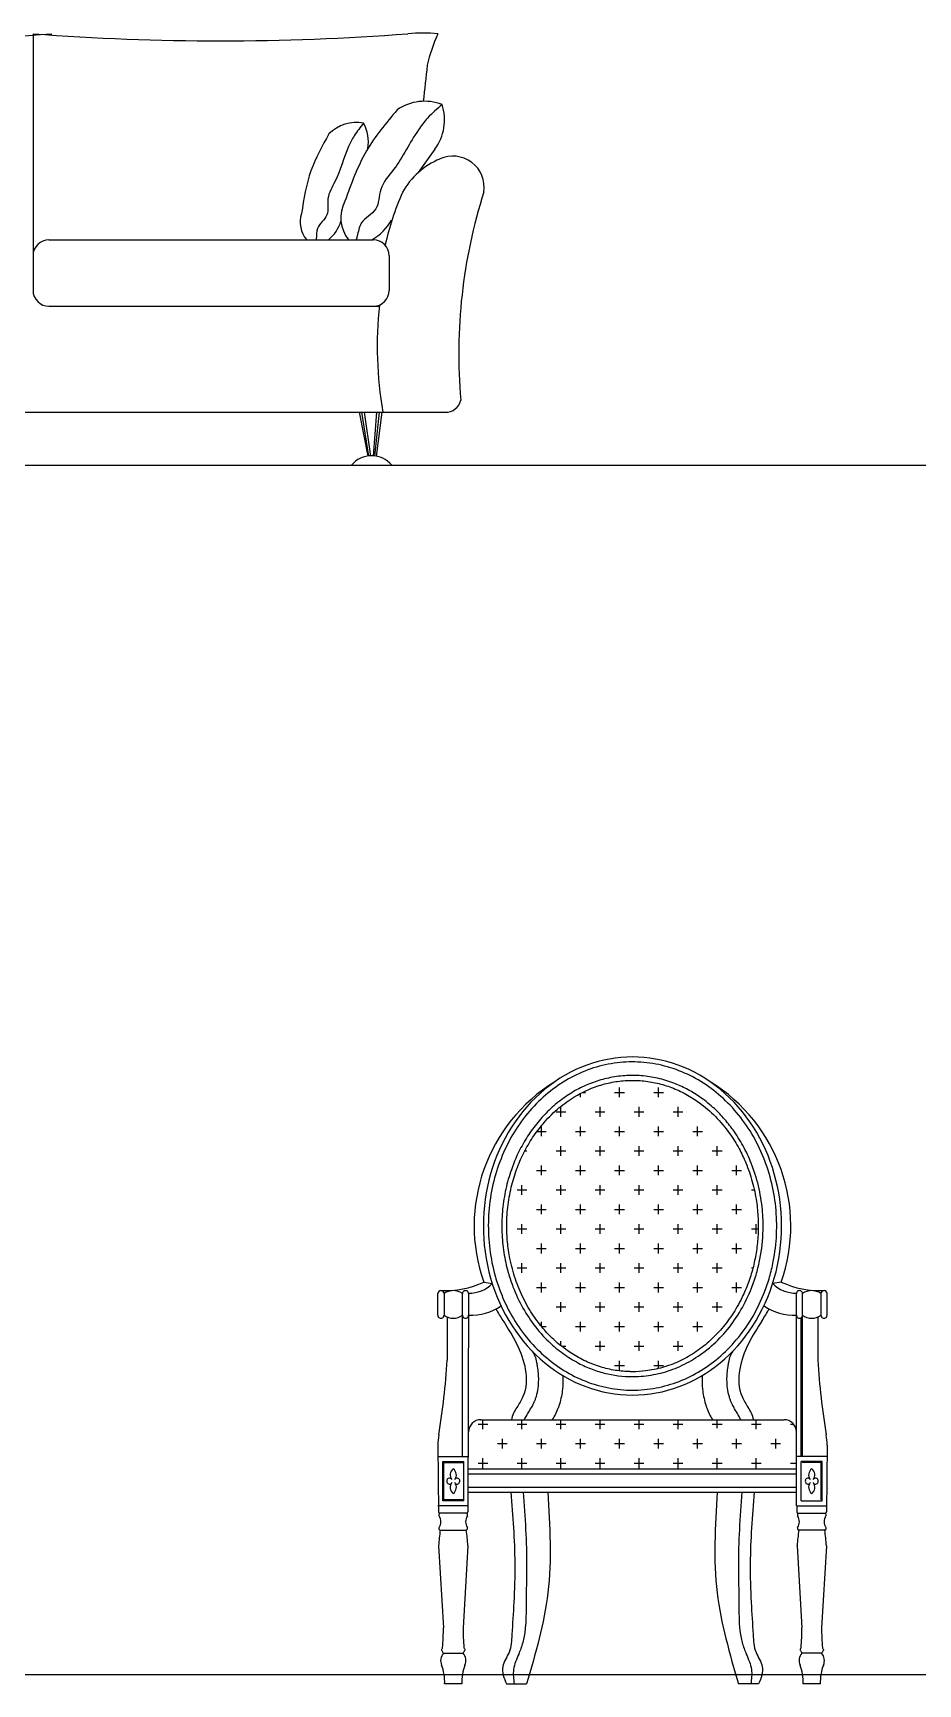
# Model space of a CAD drawing. Header units: inches. Extents: x 6 to 48.5, y 12.5 to 37.3.
# Drawn here: x 19.884 to 21.323, y 25.232 to 27.918 of the extents above; entities that cross this region are included whole.
import ezdxf

# ---------------------------------------------------------------- set-up
doc = ezdxf.new("R2010")
doc.units = ezdxf.units.IN
doc.header["$MEASUREMENT"] = 0
doc.layers.add('02', color=2, linetype='Continuous')
doc.layers.add('1', color=1, linetype='Continuous')

msp = doc.modelspace()

# ---------------------------------------------------------------- linework, layer by layer
at = {"layer": '02'}
for p, q in [((19.8835, 27.9166), (19.8835, 27.4991)), ((20.537, 27.7287), (20.5101, 27.6909)), ((19.9094, 27.5813), (20.4369, 27.5813)), ((20.4628, 27.5554), (20.4628, 27.4991)), ((19.9094, 27.4732), (20.4468, 27.4732)), ((18.6338, 27.3008), (20.5541, 27.3008)), ((20.4138, 27.3008), (20.4278, 27.2291)), ((20.4176, 27.3008), (20.4292, 27.2293)), ((20.422, 27.3008), (20.4321, 27.2296)), ((20.4422, 27.3008), (20.4368, 27.2296)), ((20.4463, 27.3008), (20.4388, 27.2294)), ((20.4506, 27.3008), (20.4416, 27.2289)), ((20.7738, 26.1865), (20.7738, 26.1926)), ((20.7773, 26.1944), (20.7818, 26.1944)), ((20.8294, 26.1944), (20.8453, 26.1944)), ((20.8373, 26.1865), (20.8373, 26.2023)), ((20.8929, 26.1944), (20.9088, 26.1944)), ((20.9008, 26.1865), (20.9008, 26.2023)), ((20.7342, 26.1627), (20.75, 26.1627)), ((20.7421, 26.1547), (20.7421, 26.1706)), ((20.7977, 26.1627), (20.8135, 26.1627)), ((20.8056, 26.1547), (20.8056, 26.1706)), ((20.8612, 26.1627), (20.877, 26.1627)), ((20.8691, 26.1547), (20.8691, 26.1706)), ((20.9247, 26.1627), (20.9405, 26.1627)), ((20.9326, 26.1547), (20.9326, 26.1706)), ((20.7103, 26.123), (20.7103, 26.1388)), ((20.7738, 26.123), (20.7738, 26.1388)), ((20.8373, 26.123), (20.8373, 26.1388)), ((20.9008, 26.123), (20.9008, 26.1388)), ((20.9643, 26.123), (20.9643, 26.1388)), ((20.7031, 26.1309), (20.7183, 26.1309)), ((20.7421, 26.0912), (20.7421, 26.1071)), ((20.7659, 26.1309), (20.7818, 26.1309)), ((20.8056, 26.0912), (20.8056, 26.1071)), ((20.8294, 26.1309), (20.8453, 26.1309)), ((20.8691, 26.0912), (20.8691, 26.1071)), ((20.8929, 26.1309), (20.9088, 26.1309)), ((20.9326, 26.0912), (20.9326, 26.1071)), ((20.9564, 26.1309), (20.9723, 26.1309)), ((20.9961, 26.0912), (20.9961, 26.1071)), ((20.6833, 26.0992), (20.6865, 26.0992)), ((20.7342, 26.0992), (20.75, 26.0992)), ((20.7977, 26.0992), (20.8135, 26.0992)), ((20.8612, 26.0992), (20.877, 26.0992)), ((20.9247, 26.0992), (20.9405, 26.0992)), ((20.9882, 26.0992), (21.004, 26.0992)), ((20.7024, 26.0674), (20.7183, 26.0674)), ((20.7103, 26.0595), (20.7103, 26.0753)), ((20.7659, 26.0674), (20.7818, 26.0674)), ((20.7738, 26.0595), (20.7738, 26.0753)), ((20.8294, 26.0674), (20.8453, 26.0674)), ((20.8373, 26.0595), (20.8373, 26.0753)), ((20.8929, 26.0674), (20.9088, 26.0674)), ((20.9008, 26.0595), (20.9008, 26.0753)), ((20.9564, 26.0674), (20.9723, 26.0674)), ((20.9643, 26.0595), (20.9643, 26.0753)), ((21.0199, 26.0674), (21.0358, 26.0674)), ((21.0278, 26.0595), (21.0278, 26.0753)), ((20.6707, 26.0357), (20.6865, 26.0357)), ((20.6786, 26.0277), (20.6786, 26.0436)), ((20.7342, 26.0357), (20.75, 26.0357)), ((20.7421, 26.0277), (20.7421, 26.0436)), ((20.7977, 26.0357), (20.8135, 26.0357)), ((20.8056, 26.0277), (20.8056, 26.0436)), ((20.8612, 26.0357), (20.877, 26.0357)), ((20.8691, 26.0277), (20.8691, 26.0436)), ((20.9247, 26.0357), (20.9405, 26.0357)), ((20.9326, 26.0277), (20.9326, 26.0436)), ((20.9882, 26.0357), (21.004, 26.0357)), ((20.9961, 26.0277), (20.9961, 26.0436)), ((21.0517, 26.0357), (21.0565, 26.0357)), ((20.7024, 26.0039), (20.7183, 26.0039)), ((20.7103, 25.996), (20.7103, 26.0118)), ((20.7659, 26.0039), (20.7818, 26.0039)), ((20.7738, 25.996), (20.7738, 26.0118)), ((20.8294, 26.0039), (20.8453, 26.0039)), ((20.8373, 25.996), (20.8373, 26.0118)), ((20.8929, 26.0039), (20.9088, 26.0039)), ((20.9008, 25.996), (20.9008, 26.0118)), ((20.9564, 26.0039), (20.9723, 26.0039)), ((20.9643, 25.996), (20.9643, 26.0118)), ((21.0199, 26.0039), (21.0358, 26.0039)), ((21.0278, 25.996), (21.0278, 26.0118)), ((20.6707, 25.9722), (20.6865, 25.9722)), ((20.6786, 25.9642), (20.6786, 25.9801)), ((20.7342, 25.9722), (20.75, 25.9722)), ((20.7421, 25.9642), (20.7421, 25.9801)), ((20.7977, 25.9722), (20.8135, 25.9722)), ((20.8056, 25.9642), (20.8056, 25.9801)), ((20.8612, 25.9722), (20.877, 25.9722)), ((20.8691, 25.9642), (20.8691, 25.9801)), ((20.9247, 25.9722), (20.9405, 25.9722)), ((20.9326, 25.9642), (20.9326, 25.9801)), ((20.9882, 25.9722), (21.004, 25.9722)), ((20.9961, 25.9642), (20.9961, 25.9801)), ((21.0517, 25.9722), (21.0629, 25.9722)), ((21.0596, 25.9642), (21.0596, 25.9801)), ((20.7103, 25.9325), (20.7103, 25.9483)), ((20.7738, 25.9325), (20.7738, 25.9483)), ((20.8373, 25.9325), (20.8373, 25.9483)), ((20.9008, 25.9325), (20.9008, 25.9483)), ((20.9643, 25.9325), (20.9643, 25.9483)), ((21.0278, 25.9325), (21.0278, 25.9483)), ((20.7024, 25.9404), (20.7183, 25.9404)), ((20.7659, 25.9404), (20.7818, 25.9404)), ((20.8294, 25.9404), (20.8453, 25.9404)), ((20.8929, 25.9404), (20.9088, 25.9404)), ((20.9564, 25.9404), (20.9723, 25.9404)), ((21.0199, 25.9404), (21.0358, 25.9404)), ((20.6707, 25.9087), (20.6865, 25.9087)), ((20.6786, 25.9007), (20.6786, 25.9166)), ((20.7342, 25.9087), (20.75, 25.9087)), ((20.7421, 25.9007), (20.7421, 25.9166)), ((20.7977, 25.9087), (20.8135, 25.9087)), ((20.8056, 25.9007), (20.8056, 25.9166)), ((20.8612, 25.9087), (20.877, 25.9087)), ((20.8691, 25.9007), (20.8691, 25.9166)), ((20.9247, 25.9087), (20.9405, 25.9087)), ((20.9326, 25.9007), (20.9326, 25.9166)), ((20.9882, 25.9087), (21.004, 25.9087)), ((20.9961, 25.9007), (20.9961, 25.9166)), ((21.0517, 25.9087), (21.0543, 25.9087)), ((20.5419, 25.8319), (20.5419, 25.8669)), ((20.5519, 25.8669), (20.5519, 25.8319)), ((20.5819, 25.6019), (20.5819, 25.8669)), ((20.5919, 25.8669), (20.5909, 25.5119)), ((20.6165, 25.8856), (20.6305, 25.8832)), ((20.7024, 25.8769), (20.7183, 25.8769)), ((20.7103, 25.869), (20.7103, 25.8848)), ((20.7659, 25.8769), (20.7818, 25.8769)), ((20.7738, 25.869), (20.7738, 25.8848)), ((20.8294, 25.8769), (20.8453, 25.8769)), ((20.8373, 25.869), (20.8373, 25.8848)), ((20.8929, 25.8769), (20.9088, 25.8769)), ((20.9008, 25.869), (20.9008, 25.8848)), ((20.9564, 25.8769), (20.9723, 25.8769)), ((20.9643, 25.869), (20.9643, 25.8848)), ((21.0199, 25.8769), (21.0358, 25.8769)), ((21.0278, 25.869), (21.0278, 25.8848)), ((21.1004, 25.8856), (21.0864, 25.8832)), ((21.1249, 25.5219), (21.1249, 25.8669)), ((21.1349, 25.6019), (21.1349, 25.8669)), ((21.1649, 25.8669), (21.1649, 25.8319)), ((21.1749, 25.8319), (21.1749, 25.8669)), ((20.7342, 25.8452), (20.75, 25.8452)), ((20.7421, 25.8372), (20.7421, 25.8531)), ((20.7977, 25.8452), (20.8135, 25.8452)), ((20.8056, 25.8372), (20.8056, 25.8531)), ((20.8612, 25.8452), (20.877, 25.8452)), ((20.8691, 25.8372), (20.8691, 25.8531)), ((20.9247, 25.8452), (20.9405, 25.8452)), ((20.9326, 25.8372), (20.9326, 25.8531)), ((20.9882, 25.8452), (21.004, 25.8452)), ((20.9961, 25.8372), (20.9961, 25.8531)), ((20.5569, 25.829), (20.5569, 25.7585)), ((20.7103, 25.8136), (20.7103, 25.8213)), ((20.7105, 25.8134), (20.7183, 25.8134)), ((20.7659, 25.8134), (20.7818, 25.8134)), ((20.7738, 25.8055), (20.7738, 25.8213)), ((20.8294, 25.8134), (20.8453, 25.8134)), ((20.8373, 25.8055), (20.8373, 25.8213)), ((20.8929, 25.8134), (20.9088, 25.8134)), ((20.9008, 25.8055), (20.9008, 25.8213)), ((20.9564, 25.8134), (20.9723, 25.8134)), ((20.9643, 25.8055), (20.9643, 25.8213)), ((21.1329, 25.6019), (21.1329, 25.8279)), ((21.1599, 25.829), (21.1599, 25.7585)), ((20.7421, 25.7821), (20.7421, 25.7896)), ((20.8056, 25.7737), (20.8056, 25.7896)), ((20.8691, 25.7737), (20.8691, 25.7896)), ((20.9326, 25.7737), (20.9326, 25.7896)), ((20.7427, 25.7817), (20.75, 25.7817)), ((20.7977, 25.7817), (20.8135, 25.7817)), ((20.8373, 25.742), (20.8373, 25.7578)), ((20.8612, 25.7817), (20.877, 25.7817)), ((20.9008, 25.7451), (20.9008, 25.7578)), ((20.9247, 25.7817), (20.9405, 25.7817)), ((20.8294, 25.7499), (20.8453, 25.7499)), ((20.8929, 25.7499), (20.9088, 25.7499)), ((20.6072, 25.6547), (20.623, 25.6547)), ((20.6119, 25.6619), (21.1049, 25.6619)), ((20.6151, 25.6467), (20.6151, 25.6619)), ((20.6707, 25.6547), (20.6865, 25.6547)), ((20.6786, 25.6467), (20.6786, 25.6619)), ((20.7342, 25.6547), (20.75, 25.6547)), ((20.7421, 25.6467), (20.7421, 25.6619)), ((20.7977, 25.6547), (20.8135, 25.6547)), ((20.8056, 25.6467), (20.8056, 25.6619)), ((20.8612, 25.6547), (20.877, 25.6547)), ((20.8691, 25.6467), (20.8691, 25.6619)), ((20.9247, 25.6547), (20.9405, 25.6547)), ((20.9326, 25.6467), (20.9326, 25.6619)), ((20.9882, 25.6547), (21.004, 25.6547)), ((20.9961, 25.6483), (20.9961, 25.6619)), ((21.0517, 25.6547), (21.0675, 25.6547)), ((21.0596, 25.6467), (21.0596, 25.6619)), ((21.1152, 25.6547), (21.1204, 25.6547)), ((20.6389, 25.6229), (20.6548, 25.6229)), ((20.6468, 25.615), (20.6468, 25.6308)), ((20.7024, 25.6229), (20.7183, 25.6229)), ((20.7103, 25.615), (20.7103, 25.6308)), ((20.7659, 25.6229), (20.7818, 25.6229)), ((20.7738, 25.615), (20.7738, 25.6308)), ((20.8294, 25.6229), (20.8453, 25.6229)), ((20.8373, 25.615), (20.8373, 25.6308)), ((20.8929, 25.6229), (20.9088, 25.6229)), ((20.9008, 25.615), (20.9008, 25.6308)), ((20.9564, 25.6229), (20.9723, 25.6229)), ((20.9643, 25.615), (20.9643, 25.6308)), ((21.0199, 25.6229), (21.0358, 25.6229)), ((21.0278, 25.615), (21.0278, 25.6308)), ((21.0834, 25.6229), (21.0993, 25.6229)), ((21.0913, 25.615), (21.0913, 25.6308)), ((20.5419, 25.6206), (20.5429, 25.5119)), ((20.5419, 25.6019), (20.5919, 25.6019)), ((20.6151, 25.5832), (20.6151, 25.5991)), ((20.6786, 25.5832), (20.6786, 25.5991)), ((20.7421, 25.5832), (20.7421, 25.5991)), ((20.8056, 25.5832), (20.8056, 25.5991)), ((20.8691, 25.5832), (20.8691, 25.5991)), ((20.9326, 25.5832), (20.9326, 25.5991)), ((20.9961, 25.5832), (20.9961, 25.5991)), ((21.0596, 25.5832), (21.0596, 25.5991)), ((21.1749, 25.6019), (21.1249, 25.6019)), ((21.1749, 25.6206), (21.1739, 25.5119)), ((20.5499, 25.5939), (20.5839, 25.5939)), ((20.5499, 25.5299), (20.5499, 25.5939)), ((20.5514, 25.5924), (20.5824, 25.5924)), ((20.5514, 25.5314), (20.5514, 25.5924)), ((20.5839, 25.5299), (20.5839, 25.5939)), ((20.5919, 25.5819), (21.1249, 25.5819)), ((20.5919, 25.5739), (21.1249, 25.5739)), ((20.6072, 25.5912), (20.623, 25.5912)), ((20.6707, 25.5912), (20.6865, 25.5912)), ((20.7342, 25.5912), (20.75, 25.5912)), ((20.7977, 25.5912), (20.8135, 25.5912)), ((20.8612, 25.5912), (20.877, 25.5912)), ((20.9247, 25.5912), (20.9405, 25.5912)), ((20.9882, 25.5912), (21.004, 25.5912)), ((21.0517, 25.5912), (21.0675, 25.5912)), ((21.1152, 25.5912), (21.1249, 25.5912)), ((21.1669, 25.5939), (21.1329, 25.5939)), ((21.1329, 25.5299), (21.1329, 25.5939)), ((21.1654, 25.5924), (21.1344, 25.5924)), ((21.1654, 25.5314), (21.1654, 25.5924)), ((21.1669, 25.5299), (21.1669, 25.5939)), ((20.5919, 25.5519), (21.1249, 25.5519)), ((20.5919, 25.5439), (21.1249, 25.5439)), ((20.5919, 25.5219), (20.5419, 25.5219)), ((20.5839, 25.5299), (20.5499, 25.5299)), ((20.5824, 25.5314), (20.5514, 25.5314)), ((21.1249, 25.5219), (21.1749, 25.5219)), ((21.1259, 25.5219), (21.1259, 25.5119)), ((21.1329, 25.5299), (21.1669, 25.5299)), ((20.5889, 25.5099), (20.5449, 25.5099)), ((21.1279, 25.5099), (21.1719, 25.5099)), ((20.5457, 25.4819), (20.5882, 25.4819)), ((21.1712, 25.4819), (21.1287, 25.4819)), ((20.543, 25.4568), (20.5509, 25.3234)), ((20.5909, 25.4568), (20.5829, 25.3234)), ((21.126, 25.4568), (21.1339, 25.3234)), ((21.1739, 25.4568), (21.1659, 25.3234)), ((20.5509, 25.2819), (20.5829, 25.2819)), ((21.1659, 25.2819), (21.1339, 25.2819)), ((20.5809, 25.2319), (20.5529, 25.2319)), ((20.6533, 25.2319), (20.6861, 25.2319)), ((21.0636, 25.2319), (21.0308, 25.2319)), ((21.1639, 25.2319), (21.1359, 25.2319))]:
    msp.add_line(p, q, dxfattribs=at)
for centre, radius, start, end in [((19.6095, 31.888), 3.9831, 265.6053, 274.3843), ((20.1888, 31.888), 3.9831, 265.6053, 274.3843), ((20.5159, 27.689), 0.2287, 83.4629, 95.6906), ((20.7761, 27.8077), 0.2581, 155.1419, 167.135), ((24.2364, 27.4311), 3.7371, 173.3292, 174.2314), ((20.5204, 27.7285), 0.0782, 68.6882, 124.9294), ((20.4733, 27.7764), 0.0795, 323.1912, 18.3312), ((20.4095, 27.7097), 0.0625, 79.3491, 135.5903), ((20.3654, 27.7404), 0.0636, 350.5585, 28.9921), ((20.5664, 27.6665), 0.0509, 351.7791, 114.6277), ((20.5903, 27.6012), 0.1203, 112.0129, 151.522), ((20.441, 27.6172), 0.057, 152.0182, 219.0748), ((20.8787, 27.4818), 0.432, 155.8554, 167.8892), ((21.4414, 27.3964), 0.8655, 162.3204, 185.031), ((20.3636, 27.6104), 0.0456, 162.6792, 219.7808), ((20.3236, 27.6305), 0.0636, 309.2797, 342.7878), ((20.3965, 27.6511), 0.0795, 298.6187, 332.1269), ((19.9094, 27.5554), 0.0259, 90, 180), ((20.4369, 27.5554), 0.0259, 0, 90), ((19.9094, 27.4991), 0.0259, 180, 270), ((20.4369, 27.4991), 0.0259, 270, 0), ((21.0922, 27.4085), 0.6489, 174.0996, 189.5559), ((20.5541, 27.3266), 0.0259, 270, 346.2172), ((20.4342, 27.1872), 0.0427, 39.7371, 140.2629), ((20.8765, 25.9769), 0.2756, 121.6531, 199.3554), ((20.8403, 25.9769), 0.2756, 340.6446, 58.3469), ((20.5469, 25.8669), 0.005, 360, 180), ((20.5543, 26.0185), 0.1467, 267.126, 295.09), ((20.5669, 25.8469), 0.025, 53.1301, 126.8699), ((20.5869, 25.8669), 0.005, 0, 180.0019), ((20.5929, 25.9209), 0.0532, 268.8667, 314.8685), ((21.124, 25.9209), 0.0532, 225.1315, 271.1333), ((21.1626, 26.0185), 0.1467, 244.91, 272.874), ((21.1299, 25.8669), 0.005, 359.9981, 180), ((21.1499, 25.8469), 0.025, 53.1301, 126.8699), ((21.1699, 25.8669), 0.005, 360, 180), ((20.5967, 25.9143), 0.0825, 266.6744, 305.5035), ((20.8765, 25.9769), 0.2756, 209.3394, 213.8408), ((20.8403, 25.9769), 0.2756, 326.1592, 330.6606), ((21.1202, 25.9143), 0.0825, 234.4965, 273.3256), ((20.5469, 25.8319), 0.005, 179.8616, 359.9999), ((20.5669, 25.8519), 0.025, 233.1301, 306.8699), ((20.5869, 25.8319), 0.005, 179.9981, 0), ((21.1299, 25.8319), 0.005, 180, 0.0019), ((21.1499, 25.8519), 0.025, 233.1301, 306.8699), ((21.1699, 25.8319), 0.005, 180.0001, 0.1384), ((19.464, 25.8197), 1.0946, 350.4053, 356.7951), ((22.2529, 25.8197), 1.0946, 183.2049, 189.5947), ((20.7156, 25.6495), 0.0556, 144.3314, 167.1019), ((20.8552, 25.5753), 0.1934, 146.5413, 153.3884), ((20.6476, 25.7121), 0.0952, 328.1971, 341.523), ((21.0693, 25.7121), 0.0952, 198.4729, 211.7988), ((20.8616, 25.5753), 0.1934, 26.6075, 33.4546), ((21.0013, 25.6495), 0.0556, 12.894, 35.6645), ((20.6119, 25.6419), 0.02, 90, 180), ((21.1049, 25.6419), 0.02, 360, 90), ((20.6419, 25.6206), 0.1, 170.4053, 180), ((21.0749, 25.6206), 0.1, 360, 9.5947), ((20.5742, 25.572), 0.0123, 125.9806, 217.7591), ((20.5597, 25.572), 0.0123, 322.2409, 54.0194), ((21.1572, 25.572), 0.0123, 125.9806, 217.7591), ((21.1427, 25.572), 0.0123, 322.2409, 54.0194), ((20.5637, 25.5622), 0.00727, 171.0167, 195.5255), ((20.5606, 25.5627), 0.00418, 24.1192, 171.545), ((20.5607, 25.561), 0.00408, 190.9251, 336.9376), ((20.5742, 25.5519), 0.0123, 142.2409, 234.0194), ((20.5597, 25.5519), 0.0123, 305.9806, 37.7591), ((20.5733, 25.5627), 0.00418, 8.455, 155.8808), ((20.5732, 25.561), 0.00408, 203.0624, 349.0749), ((20.5702, 25.5622), 0.00727, 344.4745, 8.9833), ((21.1467, 25.5622), 0.00727, 171.0167, 195.5255), ((21.1436, 25.5627), 0.00418, 24.1192, 171.545), ((21.1437, 25.561), 0.00408, 190.9251, 336.9376), ((21.1572, 25.5519), 0.0123, 142.2409, 234.0194), ((21.1427, 25.5519), 0.0123, 305.9806, 37.7591), ((21.1563, 25.5627), 0.00418, 8.455, 155.8808), ((21.1562, 25.561), 0.00408, 203.0624, 349.0749), ((21.1532, 25.5622), 0.00727, 344.4745, 8.9833), ((20.5449, 25.5119), 0.002, 180, 270), ((20.5455, 25.5065), 0.002, 169.3702, 215.8808), ((20.5505, 25.5056), 0.00706, 151.5332, 169.3702), ((20.5309, 25.4959), 0.016, 324.0226, 35.8808), ((20.546, 25.508), 0.002, 142.2299, 151.5332), ((20.5339, 25.5174), 0.0133, 322.2299, 326.082), ((20.603, 25.4959), 0.016, 144.1192, 215.9774), ((20.5889, 25.5119), 0.002, 270, 0), ((20.6, 25.5174), 0.0133, 213.918, 217.7701), ((20.5878, 25.508), 0.002, 28.4668, 37.7701), ((20.5834, 25.5056), 0.00706, 10.6298, 28.4668), ((20.5884, 25.5065), 0.002, 324.1192, 10.6298), ((21.1279, 25.5119), 0.002, 180, 270), ((21.1285, 25.5065), 0.002, 169.3702, 215.8808), ((21.1335, 25.5056), 0.00706, 151.5332, 169.3702), ((21.1139, 25.4959), 0.016, 324.0226, 35.8808), ((21.129, 25.508), 0.002, 142.2299, 151.5332), ((21.1169, 25.5174), 0.0133, 322.2299, 326.082), ((21.186, 25.4959), 0.016, 144.1192, 215.9774), ((21.1719, 25.5119), 0.002, 270, 0), ((21.183, 25.5174), 0.0133, 213.918, 217.7701), ((21.1708, 25.508), 0.002, 28.4668, 37.7701), ((21.1664, 25.5056), 0.00706, 10.6298, 28.4668), ((21.1714, 25.5065), 0.002, 324.1192, 10.6298), ((21.1188, 25.4064), 0.578, 172.4959, 174.9744), ((20.5455, 25.4853), 0.002, 144.0226, 191.4466), ((20.5477, 25.4856), 0.00421, 189.4672, 241.4795), ((20.5862, 25.4856), 0.00421, 298.5205, 350.5328), ((20.0151, 25.4064), 0.578, 5.0256, 7.5041), ((20.5884, 25.4853), 0.002, 348.5534, 35.9774), ((21.7018, 25.4064), 0.578, 172.4959, 174.9744), ((21.1285, 25.4853), 0.002, 144.0226, 191.4466), ((21.1307, 25.4856), 0.00421, 189.4672, 241.4795), ((21.1692, 25.4856), 0.00421, 298.5205, 350.5328), ((20.5981, 25.4064), 0.578, 5.0256, 7.5041), ((21.1714, 25.4853), 0.002, 348.5534, 35.9774), ((20.5449, 25.4569), 0.002, 174.4223, 183.4297), ((20.5889, 25.4569), 0.002, 356.5703, 5.5777), ((21.1279, 25.4569), 0.002, 174.4223, 183.4297), ((21.1719, 25.4569), 0.002, 356.5703, 5.5777), ((20.132, 25.3241), 0.419, 355.4587, 359.9008), ((21.0019, 25.3241), 0.419, 180.0992, 184.5413), ((20.715, 25.3241), 0.419, 355.4587, 359.9008), ((21.5849, 25.3241), 0.419, 180.0992, 184.5413), ((20.5647, 25.2699), 0.0183, 138.8879, 203.2981), ((20.5476, 25.2911), 0.002, 310.5243, 355.4587), ((20.5692, 25.2699), 0.0183, 336.7019, 41.1121), ((20.5863, 25.2911), 0.002, 184.5413, 229.4757), ((21.1477, 25.2699), 0.0183, 138.8879, 203.2981), ((21.1306, 25.2911), 0.002, 310.5243, 355.4587), ((21.1522, 25.2699), 0.0183, 336.7019, 41.1121), ((21.1693, 25.2911), 0.002, 184.5413, 229.4757), ((20.476, 25.2352), 0.077, 357.5596, 20.9358), ((20.6578, 25.2352), 0.077, 159.0642, 182.4404), ((21.059, 25.2352), 0.077, 357.5596, 20.9358), ((21.2408, 25.2352), 0.077, 159.0642, 182.4404)]:
    msp.add_arc(centre, radius, start, end, dxfattribs=at)
for start_param, end_param in [(7.539738, 11.309811), (5.026626, 7.539738)]:
    msp.add_ellipse((20.8584, 25.9769), major_axis=(0, -0.275), ratio=0.881818, start_param=start_param, end_param=end_param, dxfattribs=at)
for points, knots in [([(20.5488, 27.8014), (20.5406, 27.7943), (20.5263, 27.7819), (20.4993, 27.7466), (20.4801, 27.7045), (20.4452, 27.6673), (20.447, 27.6279), (20.4152, 27.6137), (20.4122, 27.5923), (20.4097, 27.5833), (20.4091, 27.5813)], [0, 0, 0, 0, 37.506288, 65.782259, 153.619658, 198.465285, 236.495883, 274.837161, 300.242842, 307.42838, 307.42838, 307.42838, 307.42838]), ([(20.4211, 27.7712), (20.4157, 27.7644), (20.4063, 27.7525), (20.3902, 27.7208), (20.3814, 27.6849), (20.3595, 27.6505), (20.3667, 27.6198), (20.3438, 27.6039), (20.3445, 27.588), (20.3442, 27.5817), (20.3441, 27.5813)], [0, 0, 0, 0, 37.506288, 65.782259, 153.619658, 198.465285, 236.495883, 274.837161, 300.242842, 301.926971, 301.926971, 301.926971, 301.926971]), ([(21.0814, 25.8941), (21.0837, 25.9024), (21.0858, 25.9107), (21.0902, 25.9337), (21.092, 25.9485), (21.0933, 25.9783), (21.0929, 25.9932), (21.0898, 26.0228), (21.0872, 26.0374), (21.0799, 26.066), (21.0752, 26.0799), (21.0638, 26.1067), (21.0571, 26.1195), (21.042, 26.1437), (21.0335, 26.1551), (21.0151, 26.1761), (21.0051, 26.1857), (20.9839, 26.2029), (20.9727, 26.2105), (20.9494, 26.2235), (20.9372, 26.2288), (20.9123, 26.2372), (20.8995, 26.2402), (20.8738, 26.2438), (20.8608, 26.2443), (20.8349, 26.243), (20.822, 26.2411), (20.7966, 26.2349), (20.7841, 26.2306), (20.76, 26.2197), (20.7483, 26.2131), (20.726, 26.1978), (20.7155, 26.189), (20.6957, 26.1697), (20.6865, 26.1591), (20.6698, 26.1363), (20.6623, 26.124), (20.6492, 26.0983), (20.6436, 26.0849), (20.6344, 26.057), (20.6308, 26.0426), (20.6258, 26.0134), (20.6244, 25.9986), (20.6237, 25.9688), (20.6245, 25.9539), (20.6282, 25.9244), (20.6311, 25.9099), (20.6352, 25.8952), (20.6354, 25.8947), (20.6355, 25.8941)], [7.539738, 7.539738, 7.539738, 7.539738, 7.636847, 7.636847, 7.803519, 7.803519, 7.970192, 7.970192, 8.136865, 8.136865, 8.303537, 8.303537, 8.47021, 8.47021, 8.636882, 8.636882, 8.803555, 8.803555, 8.970228, 8.970228, 9.1369, 9.1369, 9.303573, 9.303573, 9.470245, 9.470245, 9.636918, 9.636918, 9.803591, 9.803591, 9.970263, 9.970263, 10.136936, 10.136936, 10.303608, 10.303608, 10.470281, 10.470281, 10.636954, 10.636954, 10.803626, 10.803626, 10.970299, 10.970299, 11.136972, 11.136972, 11.303644, 11.303644, 11.309811, 11.309811, 11.309811, 11.309811]), ([(21.0602, 25.9002), (21.0624, 25.9077), (21.0642, 25.9154), (21.0688, 25.9386), (21.0705, 25.9545), (21.0711, 25.9814), (21.0707, 25.9924), (21.0685, 26.0165), (21.0663, 26.0295), (21.0602, 26.0549), (21.0563, 26.0672), (21.0476, 26.0889), (21.0432, 26.0983), (21.0333, 26.1164), (21.0279, 26.125), (21.0171, 26.14), (21.0119, 26.1465), (21.001, 26.1587), (20.9953, 26.1645), (20.982, 26.1764), (20.9745, 26.1824), (20.9601, 26.1922), (20.9534, 26.1962), (20.9396, 26.2035), (20.9326, 26.2067), (20.9169, 26.2127), (20.9082, 26.2153), (20.8905, 26.2193), (20.8816, 26.2207), (20.8638, 26.2221), (20.8548, 26.2221), (20.8369, 26.2209), (20.828, 26.2196), (20.8109, 26.2159), (20.8028, 26.2135), (20.7867, 26.2077), (20.7789, 26.2043), (20.7635, 26.1963), (20.756, 26.1917), (20.7415, 26.1817), (20.7345, 26.1761), (20.7211, 26.1641), (20.7148, 26.1576), (20.7027, 26.1438), (20.697, 26.1365), (20.6864, 26.121), (20.6815, 26.1129), (20.671, 26.0931), (20.6658, 26.081), (20.6578, 26.0583), (20.6548, 26.0477), (20.6501, 26.0262), (20.6483, 26.0153), (20.6462, 25.9932), (20.6458, 25.9821), (20.6462, 25.9599), (20.6471, 25.9488), (20.6502, 25.9269), (20.6524, 25.916), (20.6557, 25.9037), (20.6562, 25.9019), (20.6567, 25.9002)], [7.539738, 7.539738, 7.539738, 7.539738, 7.635682, 7.635682, 7.827572, 7.827572, 7.960768, 7.960768, 8.119835, 8.119835, 8.278901, 8.278901, 8.408486, 8.408486, 8.538071, 8.538071, 8.645549, 8.645549, 8.753026, 8.753026, 8.882811, 8.882811, 8.990643, 8.990643, 9.098475, 9.098475, 9.227427, 9.227427, 9.35638, 9.35638, 9.485333, 9.485333, 9.614285, 9.614285, 9.734546, 9.734546, 9.854807, 9.854807, 9.975067, 9.975067, 10.095328, 10.095328, 10.215079, 10.215079, 10.33483, 10.33483, 10.454581, 10.454581, 10.617366, 10.617366, 10.751435, 10.751435, 10.885504, 10.885504, 11.019573, 11.019573, 11.153642, 11.153642, 11.287711, 11.287711, 11.309811, 11.309811, 11.309811, 11.309811]), ([(20.8584, 25.7399), (20.8656, 25.7399), (20.8727, 25.7404), (20.889, 25.7424), (20.8981, 25.7442), (20.9162, 25.7493), (20.925, 25.7526), (20.9424, 25.7606), (20.9508, 25.7653), (20.9672, 25.776), (20.9751, 25.782), (20.9901, 25.7954), (20.9972, 25.8026), (21.0106, 25.8183), (21.0168, 25.8267), (21.0282, 25.8445), (21.0334, 25.8539), (21.0415, 25.8712), (21.0448, 25.879), (21.0504, 25.8949), (21.0529, 25.9031), (21.057, 25.9196), (21.0587, 25.9281), (21.0612, 25.9451), (21.0621, 25.9537), (21.063, 25.9714), (21.0631, 25.9805), (21.0622, 25.9987), (21.0614, 26.0077), (21.0584, 26.0276), (21.0562, 26.0384), (21.0504, 26.0594), (21.0468, 26.0697), (21.0394, 26.0875), (21.0358, 26.0952), (21.0271, 26.1112), (21.0219, 26.1196), (21.0092, 26.1374), (21.0015, 26.1466), (20.985, 26.1634), (20.9761, 26.171), (20.9598, 26.1829), (20.9525, 26.1875), (20.9376, 26.1956), (20.9299, 26.1992), (20.9143, 26.2051), (20.9063, 26.2075), (20.8903, 26.2112), (20.8821, 26.2125), (20.8658, 26.214), (20.8577, 26.2141), (20.8413, 26.2133), (20.8332, 26.2123), (20.817, 26.2092), (20.809, 26.2071), (20.7886, 26.2002), (20.7764, 26.1945), (20.7557, 26.1821), (20.747, 26.1759), (20.7305, 26.1621), (20.7226, 26.1544), (20.7092, 26.1391), (20.7034, 26.1316), (20.6927, 26.116), (20.6878, 26.1077), (20.6788, 26.0905), (20.6748, 26.0816), (20.6678, 26.0631), (20.6648, 26.0536), (20.6596, 26.0333), (20.6575, 26.0224), (20.6547, 26.0004), (20.654, 25.9893), (20.6539, 25.9691), (20.6543, 25.96), (20.656, 25.9419), (20.6574, 25.9329), (20.6614, 25.9127), (20.6643, 25.9015), (20.6716, 25.8799), (20.676, 25.8694), (20.6859, 25.8493), (20.6915, 25.8397), (20.7024, 25.8236), (20.7076, 25.8168), (20.7185, 25.804), (20.7242, 25.798), (20.7387, 25.7845), (20.7476, 25.7775), (20.7642, 25.7665), (20.7717, 25.7621), (20.7872, 25.7546), (20.7951, 25.7514), (20.8112, 25.7462), (20.8194, 25.7441), (20.8358, 25.7412), (20.8441, 25.7403), (20.8544, 25.74), (20.8564, 25.7399), (20.8584, 25.7399)], [0, 0, 0, 0, 0.107297, 0.107297, 0.246329, 0.246329, 0.385361, 0.385361, 0.524393, 0.524393, 0.663425, 0.663425, 0.802457, 0.802457, 0.941489, 0.941489, 1.080521, 1.080521, 1.187985, 1.187985, 1.295448, 1.295448, 1.402912, 1.402912, 1.510376, 1.510376, 1.623326, 1.623326, 1.736276, 1.736276, 1.873896, 1.873896, 2.011517, 2.011517, 2.120474, 2.120474, 2.24912, 2.24912, 2.410578, 2.410578, 2.572036, 2.572036, 2.694926, 2.694926, 2.817815, 2.817815, 2.940705, 2.940705, 3.063595, 3.063595, 3.186484, 3.186484, 3.309374, 3.309374, 3.432263, 3.432263, 3.627312, 3.627312, 3.777772, 3.777772, 3.928232, 3.928232, 4.053867, 4.053867, 4.179503, 4.179503, 4.305138, 4.305138, 4.430774, 4.430774, 4.569008, 4.569008, 4.707243, 4.707243, 4.820334, 4.820334, 4.933424, 4.933424, 5.078187, 5.078187, 5.22295, 5.22295, 5.367712, 5.367712, 5.481064, 5.481064, 5.594416, 5.594416, 5.753108, 5.753108, 5.878042, 5.878042, 6.002976, 6.002976, 6.12791, 6.12791, 6.252844, 6.252844, 6.283185, 6.283185, 6.283185, 6.283185]), ([(20.6355, 25.8941), (20.6379, 25.8859), (20.6406, 25.8778), (20.6489, 25.8563), (20.655, 25.8433), (20.6692, 25.8185), (20.6772, 25.8069), (20.6948, 25.7852), (20.7043, 25.7752), (20.7247, 25.7571), (20.7356, 25.749), (20.7583, 25.7351), (20.7702, 25.7291), (20.7945, 25.7196), (20.8071, 25.716), (20.8325, 25.7112), (20.8454, 25.7099), (20.8711, 25.7099), (20.884, 25.7111), (20.9094, 25.7159), (20.922, 25.7195), (20.9464, 25.729), (20.9582, 25.7349), (20.981, 25.7488), (20.9918, 25.7569), (21.0123, 25.7749), (21.0218, 25.7849), (21.0394, 25.8065), (21.0474, 25.8182), (21.0616, 25.8429), (21.0679, 25.8559), (21.0762, 25.8775), (21.079, 25.8857), (21.0814, 25.8941)], [5.026626, 5.026626, 5.026626, 5.026626, 5.123856, 5.123856, 5.289353, 5.289353, 5.45485, 5.45485, 5.620347, 5.620347, 5.785844, 5.785844, 5.951341, 5.951341, 6.116838, 6.116838, 6.282334, 6.282334, 6.447831, 6.447831, 6.613328, 6.613328, 6.778825, 6.778825, 6.944322, 6.944322, 7.109819, 7.109819, 7.275316, 7.275316, 7.440813, 7.440813, 7.539738, 7.539738, 7.539738, 7.539738]), ([(20.6567, 25.9002), (20.6588, 25.8926), (20.6613, 25.8852), (20.6687, 25.866), (20.6741, 25.8544), (20.6865, 25.8325), (20.6934, 25.8221), (20.7086, 25.8028), (20.7168, 25.7939), (20.7329, 25.779), (20.7407, 25.7728), (20.7567, 25.7616), (20.765, 25.7567), (20.7807, 25.7488), (20.788, 25.7456), (20.8029, 25.7403), (20.8105, 25.7381), (20.8334, 25.733), (20.8489, 25.7315), (20.8752, 25.7324), (20.886, 25.7337), (20.9072, 25.7382), (20.9177, 25.7413), (20.9382, 25.7495), (20.9482, 25.7546), (20.968, 25.7667), (20.9778, 25.7739), (20.9963, 25.7901), (21.005, 25.7991), (21.021, 25.8186), (21.0283, 25.8292), (21.0414, 25.8516), (21.0471, 25.8635), (21.0551, 25.8838), (21.0579, 25.8919), (21.0602, 25.9002)], [5.026626, 5.026626, 5.026626, 5.026626, 5.122812, 5.122812, 5.281664, 5.281664, 5.440516, 5.440516, 5.599368, 5.599368, 5.732425, 5.732425, 5.865482, 5.865482, 5.977055, 5.977055, 6.088629, 6.088629, 6.311775, 6.311775, 6.467031, 6.467031, 6.622288, 6.622288, 6.777544, 6.777544, 6.941709, 6.941709, 7.105875, 7.105875, 7.27004, 7.27004, 7.434205, 7.434205, 7.539738, 7.539738, 7.539738, 7.539738]), ([(20.6476, 25.8235), (20.6634, 25.7982), (20.6873, 25.7602), (20.6861, 25.706), (20.6739, 25.6876), (20.6704, 25.6819)], [0, 0, 0, 0, 87.553469, 132.210601, 152.069849, 152.069849, 152.069849, 152.069849]), ([(21.0693, 25.8235), (21.0535, 25.7982), (21.0296, 25.7602), (21.0308, 25.706), (21.043, 25.6876), (21.0465, 25.6819)], [0, 0, 0, 0, 87.553469, 132.210601, 152.069849, 152.069849, 152.069849, 152.069849]), ([(20.6952, 25.7736), (20.6987, 25.7681), (20.6989, 25.7662), (20.701, 25.7625), (20.7018, 25.7587), (20.7029, 25.7528), (20.7033, 25.7506), (20.7039, 25.7467), (20.7041, 25.745), (20.7045, 25.7414), (20.7047, 25.7396), (20.7052, 25.7341), (20.7054, 25.7304), (20.7053, 25.7222), (20.7051, 25.7177), (20.7039, 25.7085), (20.7029, 25.7039), (20.701, 25.6977), (20.7005, 25.696), (20.6996, 25.6936), (20.6993, 25.6929), (20.6987, 25.6915), (20.6984, 25.6909), (20.6979, 25.6897), (20.6976, 25.6891), (20.6968, 25.6874), (20.6962, 25.6862), (20.6951, 25.684), (20.6945, 25.683), (20.6939, 25.6819)], [68.154425, 68.154425, 68.154425, 68.154425, 71.194176, 71.194176, 81.462415, 81.462415, 87.213218, 87.213218, 91.824832, 91.824832, 96.436447, 96.436447, 105.659675, 105.659675, 116.504914, 116.504914, 127.350154, 127.350154, 131.260654, 131.260654, 133.015185, 133.015185, 134.481223, 134.481223, 135.947261, 135.947261, 138.879337, 138.879337, 141.893274, 141.893274, 141.893274, 141.893274]), ([(21.0217, 25.7736), (21.0182, 25.7681), (21.018, 25.7662), (21.0159, 25.7625), (21.0151, 25.7587), (21.014, 25.7528), (21.0136, 25.7506), (21.013, 25.7467), (21.0128, 25.745), (21.0123, 25.7414), (21.0122, 25.7396), (21.0117, 25.7341), (21.0115, 25.7304), (21.0116, 25.7222), (21.0118, 25.7177), (21.013, 25.7085), (21.014, 25.7039), (21.0159, 25.6977), (21.0164, 25.696), (21.0173, 25.6936), (21.0176, 25.6929), (21.0182, 25.6915), (21.0185, 25.6909), (21.019, 25.6897), (21.0193, 25.6891), (21.0201, 25.6874), (21.0207, 25.6862), (21.0218, 25.684), (21.0224, 25.683), (21.023, 25.6819)], [68.154425, 68.154425, 68.154425, 68.154425, 71.194176, 71.194176, 81.462415, 81.462415, 87.213218, 87.213218, 91.824832, 91.824832, 96.436447, 96.436447, 105.659675, 105.659675, 116.504914, 116.504914, 127.350154, 127.350154, 131.260654, 131.260654, 133.015185, 133.015185, 134.481223, 134.481223, 135.947261, 135.947261, 138.879337, 138.879337, 141.893274, 141.893274, 141.893274, 141.893274]), ([(20.7452, 25.7338), (20.7453, 25.7312), (20.7454, 25.7285), (20.7453, 25.723), (20.7452, 25.7202), (20.7449, 25.7144), (20.7446, 25.7116), (20.7432, 25.7008), (20.7415, 25.6926), (20.7384, 25.6834), (20.7382, 25.6827), (20.7379, 25.6819)], [101.193086, 101.193086, 101.193086, 101.193086, 106.145767, 106.145767, 111.199535, 111.199535, 116.082516, 116.082516, 129.223317, 129.223317, 130.344107, 130.344107, 130.344107, 130.344107]), ([(20.9717, 25.7338), (20.9716, 25.7312), (20.9715, 25.7285), (20.9716, 25.723), (20.9717, 25.7202), (20.972, 25.7144), (20.9723, 25.7116), (20.9736, 25.7008), (20.9754, 25.6926), (20.9785, 25.6834), (20.9787, 25.6827), (20.979, 25.6819)], [101.193086, 101.193086, 101.193086, 101.193086, 106.145767, 106.145767, 111.199535, 111.199535, 116.082516, 116.082516, 129.223317, 129.223317, 130.344107, 130.344107, 130.344107, 130.344107]), ([(20.5489, 25.2896), (20.5484, 25.2891), (20.5476, 25.2881), (20.5488, 25.2851), (20.55, 25.2833), (20.5509, 25.2819)], [2.095607, 2.095607, 2.095607, 2.095607, 4.242641, 6.024868, 11.002604, 11.002604, 11.002604, 11.002604]), ([(20.585, 25.2896), (20.5855, 25.2891), (20.5862, 25.2881), (20.5851, 25.2851), (20.5839, 25.2833), (20.5829, 25.2819)], [2.095607, 2.095607, 2.095607, 2.095607, 4.242641, 6.024868, 11.002604, 11.002604, 11.002604, 11.002604]), ([(21.1319, 25.2896), (21.1314, 25.2891), (21.1306, 25.2881), (21.1318, 25.2851), (21.133, 25.2833), (21.1339, 25.2819)], [2.095607, 2.095607, 2.095607, 2.095607, 4.242641, 6.024868, 11.002604, 11.002604, 11.002604, 11.002604]), ([(21.168, 25.2896), (21.1685, 25.2891), (21.1692, 25.2881), (21.1681, 25.2851), (21.1669, 25.2833), (21.1659, 25.2819)], [2.095607, 2.095607, 2.095607, 2.095607, 4.242641, 6.024868, 11.002604, 11.002604, 11.002604, 11.002604])]:
    msp.add_open_spline(points, degree=3, knots=knots, dxfattribs=at)
for points in [[(20.4756, 27.7926), (20.4258, 27.7258), (20.3907, 27.6439)], [(20.3648, 27.7535), (20.3355, 27.6936), (20.3201, 27.624)], [(20.6608, 25.5439), (20.667, 25.428), (20.6654, 25.3646), (20.6623, 25.3123), (20.6576, 25.2834), (20.6474, 25.2602), (20.6533, 25.2319)], [(20.6808, 25.5439), (20.6863, 25.4224), (20.6854, 25.3646), (20.6799, 25.2992), (20.6734, 25.2806), (20.665, 25.2555), (20.666, 25.2319)], [(20.7208, 25.5439), (20.7208, 25.3802), (20.6861, 25.2319)], [(20.9961, 25.5439), (20.9961, 25.3802), (21.0308, 25.2319)], [(21.0361, 25.5439), (21.0306, 25.4224), (21.0315, 25.3646), (21.0369, 25.2992), (21.0435, 25.2806), (21.0518, 25.2555), (21.0509, 25.2319)], [(21.0561, 25.5439), (21.0499, 25.428), (21.0515, 25.3646), (21.0546, 25.3123), (21.0593, 25.2834), (21.0695, 25.2602), (21.0636, 25.2319)]]:
    msp.add_spline(points, degree=3, dxfattribs=at)
at = {"layer": '1'}
for p, q in [((6.3075, 27.2145), (26.6337, 27.2145)), ((6.3075, 25.2476), (26.6337, 25.2476))]:
    msp.add_line(p, q, dxfattribs=at)

doc.saveas('drawing.dxf')
